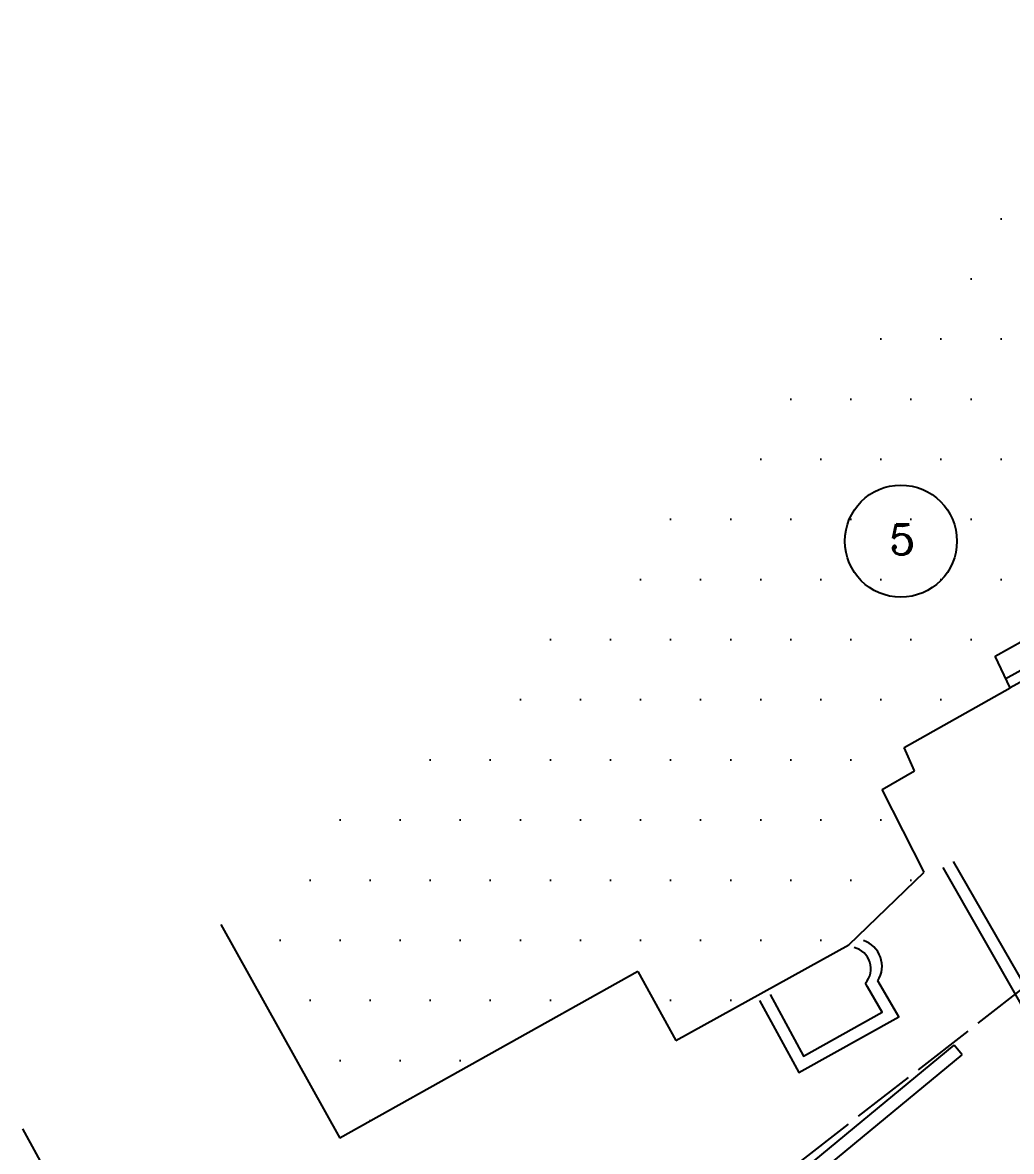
# Model space of a CAD drawing. Extents: x 190024 to 190266, y 665223 to 665488.
# Drawn here: x 190159.14 to 190178.74, y 665419.46 to 665441.82 of the extents above; entities that cross this region are included whole.
import ezdxf
from ezdxf.enums import TextEntityAlignment as Align

# ---------------------------------------------------------------- set-up
doc = ezdxf.new("R2010")
doc.units = 0
doc.header["$LTSCALE"] = 1.25
doc.linetypes.add('ACAD_ISO03W100', pattern=[30, 12, -18])
doc.linetypes.add('PATH-L', pattern=[1.2, 1, -0.2])
for name, color, linetype in [('C1603_0', 210, 'Continuous'), ('M2200', 7, 'Continuous'), ('M2605', 3, 'Continuous')]:
    doc.layers.add(name, color=color, linetype=linetype)
doc.styles.add('ROMANC', font='romanc.shx')

msp = doc.modelspace()

# ---------------------------------------------------------------- hatches: boundary and pattern name
at = {"layer": 'M2200'}
h = msp.add_hatch(dxfattribs=at)
h.set_pattern_fill('DOTS', color=256, scale=0.75, style=0)
h.paths.add_polyline_path([(190182.25, 665441.817), (190163.075, 665423.955), (190165.43, 665419.722), (190171.337, 665423.023), (190172.089, 665421.658), (190175.519, 665423.549), (190177.01, 665424.988), (190176.176, 665426.628), (190176.816, 665426.996), (190176.613, 665427.457), (190178.713, 665428.64), (190178.628, 665428.821), (190178.616, 665428.815), (190178.628, 665428.821), (190178.418, 665429.267), (190181.628, 665431.086), (190186.122, 665434.731)])

# ---------------------------------------------------------------- linework, layer by layer
at = {"layer": 'C1603_0', "linetype": 'PATH-L', "flags": 128}
msp.add_lwpolyline([(190192.076, 665432.902), (190163.992, 665411.038)], dxfattribs=at)
at = {"layer": 'C1603_0'}
msp.add_lwpolyline([(190159.143, 665419.907), (190164.74, 665409.67), (190167.31, 665404.95), (190170.135, 665399.661), (190179.09, 665382.85)], dxfattribs=at)
msp.add_circle((190176.548, 665431.547), 1.11, dxfattribs=at)
at = {"layer": 'M2200', "linetype": 'ACAD_ISO03W100'}
msp.add_lwpolyline([(190171.337, 665423.023), (190172.089, 665421.658), (190175.519, 665423.549), (190177.01, 665424.988), (190176.176, 665426.628), (190176.816, 665426.996), (190176.613, 665427.457), (190178.713, 665428.64), (190178.418, 665429.267), (190181.628, 665431.086), (190186.122, 665434.731), (190182.25, 665441.817)], dxfattribs=at)
at = {"layer": 'M2200'}
for points in [[(190163.075, 665423.955), (190165.43, 665419.722)], [(190171.337, 665423.023), (190165.43, 665419.722)]]:
    msp.add_lwpolyline(points, dxfattribs=at)
at = {"layer": 'M2605'}
for points in [[(190183.982, 665438.647), (190186.373, 665439.993), (190188.536, 665436.105), (190187.047, 665433.234), (190178.713, 665428.64)], [(190184.08, 665438.473), (190186.296, 665439.72), (190188.309, 665436.102), (190186.898, 665433.38), (190178.616, 665428.815)], [(190177.377, 665425.083), (190178.927, 665422.379), (190181.781, 665424.715), (190179.863, 665427.92)], [(190177.586, 665425.202), (190178.994, 665422.744), (190181.469, 665424.77), (190179.657, 665427.797)], [(190173.748, 665422.452), (190174.525, 665421.02), (190176.508, 665422.127), (190176.09, 665422.839)], [(190175.883, 665422.717), (190175.844, 665422.792)], [(190173.959, 665422.566), (190174.62, 665421.348), (190176.177, 665422.217), (190175.883, 665422.717)], [(190169.017, 665414.473), (190177.6, 665421.563)], [(190177.759, 665421.37), (190177.6, 665421.563)], [(190169.176, 665414.281), (190177.759, 665421.37)]]:
    msp.add_lwpolyline(points, dxfattribs=at)
for centre, radius, start, end in [((190175.633, 665423.126), 0.54, 327.869, 71.137), ((190175.524, 665423.08), 0.43, 318.0219, 76.6136)]:
    msp.add_arc(centre, radius, start, end, dxfattribs=at)

# ---------------------------------------------------------------- texts
at = {"layer": 'C1603_0', "style": 'ROMANC'}
msp.add_text('5', height=0.6, rotation=359.332, dxfattribs=at).set_placement((190176.573, 665431.281), align=Align.CENTER)

doc.saveas('drawing.dxf')
